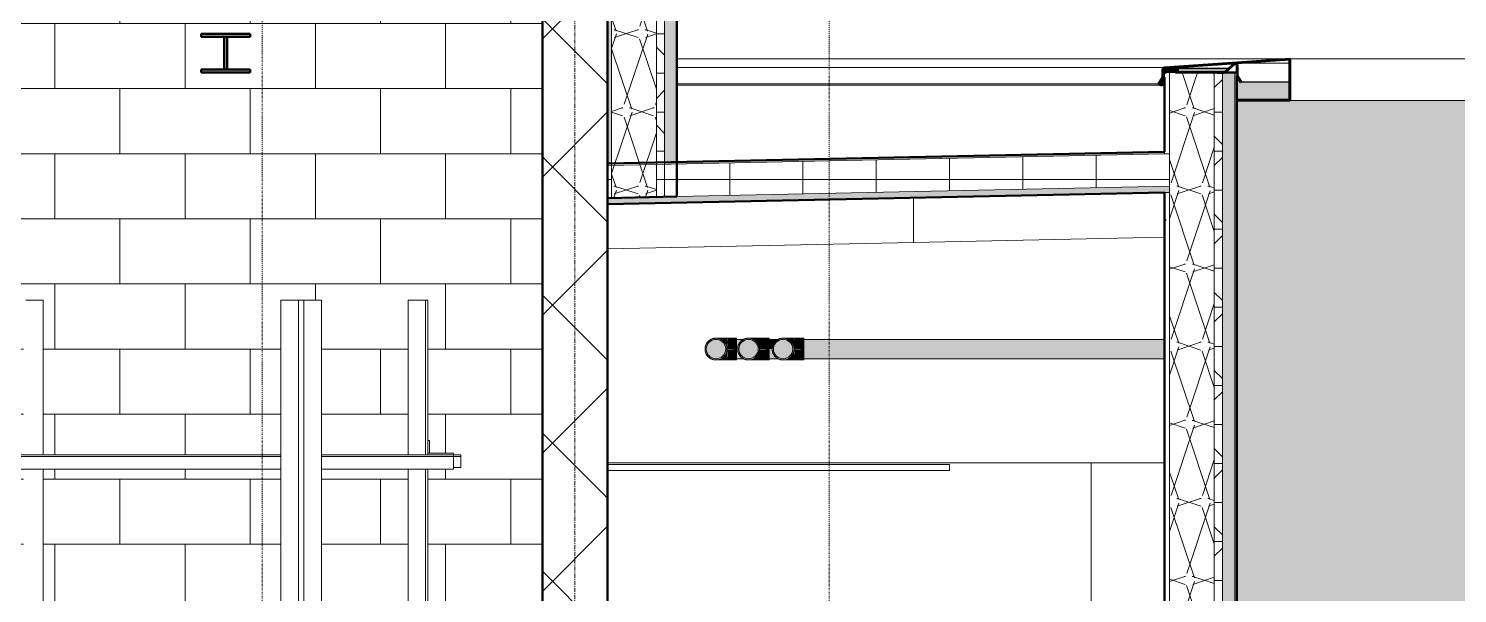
# Model space of a CAD drawing. Header units: inches. Extents: x 9661 to 15313, y -337 to 660.
# Drawn here: x 13571.5 to 13746.9, y 358 to 427.4 of the extents above; entities that cross this region are included whole.
import ezdxf

# ---------------------------------------------------------------- set-up
doc = ezdxf.new("R2010")
doc.units = ezdxf.units.IN
doc.header["$MEASUREMENT"] = 0
doc.linetypes.add('Dash Dot 3_16_', pattern=[0.3125, 0.1875, -0.0625, 0, -0.0625])
doc.linetypes.add('Grid Line 1_2_', pattern=[0.875, 0.5, -0.125, 0.125, -0.125])
for name, color, linetype, lineweight in [('0-4', 130, 'Continuous', 5), ('0-5', 10, 'Continuous', 13), ('0-6', 250, 'Continuous', 50), ('A-ANNO-SYMB-1', 150, 'Dash Dot 3_16_', 9), ('A-CLNG-1', 135, 'Continuous', 13), ('A-FLOR-2', 8, 'Continuous', 5), ('A-FLOR-5', 192, 'Continuous', 50), ('A-FLOR-6', 31, 'Continuous', 5), ('A-FLOR-MCUT', 51, 'Continuous', 13), ('A-FLOR-PATT-1', 8, 'Continuous', 9), ('A-GENM-1', 55, 'Continuous', 9), ('A-GENM-2', 250, 'Continuous', 50), ('A-ROOF-3', 135, 'Continuous', 13), ('A-WALL', 113, 'Continuous', 13), ('A-WALL-11', 130, 'Continuous', 50), ('A-WALL-2', 135, 'Continuous', 13), ('A-WALL-3', 251, 'Continuous', 5), ('A-WALL-4', 8, 'Continuous', 5), ('A-WALL-8', 113, 'Continuous', 50), ('A-WALL-9', 250, 'Continuous', 50), ('A-WALL-PATT-3', 45, 'Continuous', 9), ('A-WALL-PATT-4', 55, 'Continuous', 9), ('A-WALL-PATT-5', 111, 'Continuous', 9), ('I-WALL-2', 135, 'Continuous', 13), ('P-PIPE-1', 55, 'Continuous', 9), ('P-PIPE-2', 8, 'Continuous', 5), ('P-PIPE-3', 94, 'Continuous', 9), ('S-BEAM-1', 55, 'Continuous', 9), ('S-FNDN-4', 8, 'Continuous', 5), ('S-FNDN-5', 32, 'Continuous', 50), ('S-FNDN-7', 255, 'Continuous', 5), ('S-GRID-1', 1, 'Grid Line 1_2_', 9)]:
    doc.layers.add(name, color=color, linetype=linetype, lineweight=lineweight)
pattern_1 = [(0, (14107.5676, 138.832), (0, 4.798), []), (315, (14107.5676, 138.832), (4.798427, 0), [6.786, -6.786]), (45, (14107.5676, 138.832), (4.798427, 0), [6.786, -6.786])]
pattern_2 = [(161.57, (14108.0476, 139.312), (-3.8399538, -1.54e-05), [0, -27.322, 3.034, 0]), (18.43, (14107.0876, 139.312), (-3.8399538, 1.54e-05), [0, -27.322, 3.034, 0]), (108.43, (14108.0476, 139.312), (1.919622, -9.6005246), [9.106, -21.25]), (71.57, (14107.0876, 139.312), (1.919622, 9.6005246), [9.106, -21.25])]
pattern_3 = [(0, (14107.568, 138.832), (0, 9), []), (90, (14107.568, 138.832), (-9, 6e-16), [])]

# ---------------------------------------------------------------- blocks, each defined once
blk = doc.blocks.new('Elbow - PVC - Sch 40 - Standard-2079255-BUILDING SECTION - NORTH_SOUTH AT ELEVATOR AND COURTYARD - LOOKING EAST')
at = {"layer": 'P-PIPE-1'}
h = blk.add_hatch(color=256, dxfattribs=at)
h.paths.add_polyline_path([(-3464, 118.66), (-3463.65, 118.7), (-3463.31, 118.85), (-3462.96, 119.16), (-3462.83, 119.35), (-3462.7, 119.65), (-3462.67, 120.11), (-3462.7, 120.35), (-3462.85, 120.69), (-3463.16, 121.04), (-3463.41, 121.2), (-3463.69, 121.3), (-3464.11, 121.33), (-3464.35, 121.3), (-3464.69, 121.15), (-3465.03, 120.85), (-3465.19, 120.62), (-3465.3, 120.35), (-3465.34, 120), (-3465.3, 119.65), (-3465.15, 119.31), (-3464.84, 118.96), (-3464.52, 118.77), (-3464.31, 118.7)], flags=0)
h.paths.add_polyline_path([(-3464, 118.81), (-3464.31, 118.85), (-3464.64, 119.01), (-3464.84, 119.16), (-3465.03, 119.41), (-3465.16, 119.82), (-3465.17, 120.11), (-3465.15, 120.31), (-3464.95, 120.7), (-3464.78, 120.88), (-3464.52, 121.06), (-3464.31, 121.15), (-3464, 121.19), (-3463.69, 121.15), (-3463.3, 120.95), (-3463.08, 120.74), (-3462.97, 120.59), (-3462.84, 120.18), (-3462.81, 120), (-3462.85, 119.69), (-3462.97, 119.41), (-3463.16, 119.16), (-3463.5, 118.93), (-3463.82, 118.84)], flags=0)
h = blk.add_hatch(color=256, dxfattribs=at)
h.paths.add_polyline_path([(-3462.65, 120), (-3462.62, 120.95), (-3462.66, 121.34), (-3463.37, 121.3), (-3463.43, 121.29), (-3463.57, 121.27), (-3463.24, 121.1), (-3462.95, 120.82), (-3462.82, 120.63), (-3462.7, 120.35), (-3462.65, 120.03)], flags=0)
h.paths.add_polyline_path([(-3462.97, 120.89), (-3463.21, 121.11), (-3463.03, 120.95)], flags=0)
h.paths.add_polyline_path([(-3463.43, 121.29), (-3463.51, 121.34), (-3463.48, 121.3)], flags=0)
h = blk.add_hatch(color=256, dxfattribs=at)
h.paths.add_polyline_path([(-3461.47, 120), (-3461.47, 121.3), (-3462.62, 121.3), (-3462.62, 120)], flags=0)
h.paths.add_polyline_path([(-3462.62, 121.3), (-3461.47, 121.3), (-3461.47, 121.34), (-3462.62, 121.3), (-3462.62, 121.3)], flags=0)
for points in [[(-3462.62, 118.66), (-3462.66, 119.94), (-3462.76, 119.51), (-3462.85, 119.31), (-3463.16, 118.96), (-3463.33, 118.84), (-3463.57, 118.7), (-3463.57, 118.66), (-3462.66, 118.66)], [(-3462.62, 118.66), (-3461.47, 118.66), (-3461.47, 120), (-3462.62, 119.96), (-3462.62, 118.66)]]:
    blk.add_hatch(color=256, dxfattribs=at).paths.add_polyline_path(points, flags=0)
for p, q in [((-3461.47, 121.34), (-3462.62, 121.34)), ((-3461.47, 121.34), (-3461.47, 120)), ((-3461.47, 120), (-3461.47, 118.66)), ((-3462.62, 118.66), (-3461.47, 118.66))]:
    blk.add_line(p, q, dxfattribs=at)
at = {"layer": 'P-PIPE-1', "flags": 128}
for points in [[(-3465.34, 120), (-3465.34, 120.05), (-3465.34, 120.11), (-3465.33, 120.16), (-3465.33, 120.21), (-3465.32, 120.27), (-3465.31, 120.32), (-3465.29, 120.37), (-3465.28, 120.42), (-3465.26, 120.47), (-3465.24, 120.52), (-3465.22, 120.57), (-3465.19, 120.62), (-3465.17, 120.67), (-3465.14, 120.71), (-3465.11, 120.76), (-3465.08, 120.8), (-3465.05, 120.85), (-3465.01, 120.89), (-3464.97, 120.93), (-3464.94, 120.96), (-3464.9, 121), (-3464.86, 121.04), (-3464.81, 121.07), (-3464.77, 121.1), (-3464.73, 121.13), (-3464.68, 121.16), (-3464.63, 121.19), (-3464.59, 121.21), (-3464.54, 121.23), (-3464.49, 121.25), (-3464.44, 121.27), (-3464.39, 121.29), (-3464.33, 121.3), (-3464.28, 121.31), (-3464.23, 121.32), (-3464.18, 121.33), (-3464.12, 121.34), (-3464.07, 121.34), (-3464.01, 121.34), (-3464, 121.34)], [(-3464, 121.34), (-3464, 121.34), (-3464, 121.34), (-3463.99, 121.34), (-3463.98, 121.34), (-3463.97, 121.34), (-3463.96, 121.34), (-3463.95, 121.34), (-3463.93, 121.34), (-3463.91, 121.34), (-3463.89, 121.34), (-3463.87, 121.34), (-3463.84, 121.34), (-3463.82, 121.34), (-3463.79, 121.34), (-3463.76, 121.34), (-3463.73, 121.34), (-3463.69, 121.34), (-3463.66, 121.34), (-3463.62, 121.34), (-3463.58, 121.34), (-3463.54, 121.34), (-3463.5, 121.34), (-3463.46, 121.34), (-3463.41, 121.34), (-3463.37, 121.34), (-3463.32, 121.34), (-3463.27, 121.34), (-3463.22, 121.34), (-3463.17, 121.34), (-3463.12, 121.34), (-3463.07, 121.34), (-3463.02, 121.34), (-3462.97, 121.34), (-3462.91, 121.34), (-3462.86, 121.34), (-3462.8, 121.34), (-3462.75, 121.34), (-3462.69, 121.34), (-3462.64, 121.34), (-3462.62, 121.34)], [(-3464, 118.66), (-3464.05, 118.66), (-3464.11, 118.66), (-3464.16, 118.67), (-3464.21, 118.67), (-3464.27, 118.68), (-3464.32, 118.69), (-3464.37, 118.71), (-3464.42, 118.72), (-3464.47, 118.74), (-3464.52, 118.76), (-3464.57, 118.78), (-3464.62, 118.81), (-3464.67, 118.83), (-3464.71, 118.86), (-3464.76, 118.89), (-3464.8, 118.92), (-3464.85, 118.95), (-3464.89, 118.99), (-3464.93, 119.03), (-3464.96, 119.06), (-3465, 119.1), (-3465.04, 119.14), (-3465.07, 119.19), (-3465.1, 119.23), (-3465.13, 119.27), (-3465.16, 119.32), (-3465.19, 119.37), (-3465.21, 119.41), (-3465.23, 119.46), (-3465.25, 119.51), (-3465.27, 119.56), (-3465.29, 119.61), (-3465.3, 119.67), (-3465.31, 119.72), (-3465.32, 119.77), (-3465.33, 119.82), (-3465.34, 119.88), (-3465.34, 119.93), (-3465.34, 119.99), (-3465.34, 120)], [(-3462.62, 118.66), (-3462.68, 118.66), (-3462.73, 118.66), (-3462.79, 118.66), (-3462.84, 118.66), (-3462.9, 118.66), (-3462.95, 118.66), (-3463, 118.66), (-3463.06, 118.66), (-3463.11, 118.66), (-3463.16, 118.66), (-3463.21, 118.66), (-3463.26, 118.66), (-3463.31, 118.66), (-3463.36, 118.66), (-3463.4, 118.66), (-3463.45, 118.66), (-3463.49, 118.66), (-3463.53, 118.66), (-3463.57, 118.66), (-3463.61, 118.66), (-3463.65, 118.66), (-3463.68, 118.66), (-3463.72, 118.66), (-3463.75, 118.66), (-3463.78, 118.66), (-3463.81, 118.66), (-3463.84, 118.66), (-3463.86, 118.66), (-3463.89, 118.66), (-3463.91, 118.66), (-3463.93, 118.66), (-3463.94, 118.66), (-3463.96, 118.66), (-3463.97, 118.66), (-3463.98, 118.66), (-3463.99, 118.66), (-3463.99, 118.66), (-3464, 118.66), (-3464, 118.66)]]:
    blk.add_lwpolyline(points, dxfattribs=at)
at = {"layer": 'P-PIPE-1'}
for start, end in [(0, 180), (180, 360)]:
    blk.add_arc((-3464, 120), 1.34, start, end, dxfattribs=at)
blk = doc.blocks.new('Dimension Lumber - LVL - 3_5X5_5-V46-BUILDING SECTION - NORTH_SOUTH AT ELEVATOR AND COURTYARD - LOOKING EAST')
at = {"layer": 'S-BEAM-1'}
blk.add_line((-3439.75, 401.1), (-3477.32, 400.31), dxfattribs=at)
blk = doc.blocks.new('Dimension Lumber - LVL - 3_5X5_5-V47-BUILDING SECTION - NORTH_SOUTH AT ELEVATOR AND COURTYARD - LOOKING EAST')
at = {"layer": 'S-BEAM-1'}
for p in [(-3439.75, 406.6), (-3408.92, 401.74)]:
    blk.add_line(p, (-3439.75, 401.1), dxfattribs=at)
blk = doc.blocks.new('CTR - 1st Phase - Common Walls_rvt-2-BUILDING SECTION - NORTH_SOUTH AT ELEVATOR AND COURTYARD - LOOKING EAST')
at = {"layer": 'P-PIPE-1'}
for points in [[(-3464, 386.81), (-3463.64, 386.88), (-3463.41, 386.97), (-3463.16, 387.16), (-3462.97, 387.41), (-3462.85, 387.71), (-3462.82, 388.07), (-3462.9, 388.43), (-3463.03, 388.67), (-3463.16, 388.84), (-3463.46, 389.05), (-3463.82, 389.16), (-3464, 389.19), (-3464.31, 389.15), (-3464.59, 389.03), (-3464.84, 388.84), (-3465.05, 388.55), (-3465.16, 388.18), (-3465.17, 387.9), (-3465.13, 387.65), (-3465.03, 387.41), (-3464.84, 387.16), (-3464.52, 386.94), (-3464.18, 386.84)], [(-3460, 386.81), (-3459.64, 386.88), (-3459.41, 386.97), (-3459.16, 387.16), (-3458.97, 387.41), (-3458.85, 387.71), (-3458.82, 388.07), (-3458.9, 388.43), (-3459.03, 388.67), (-3459.16, 388.84), (-3459.46, 389.05), (-3459.82, 389.16), (-3460, 389.19), (-3460.33, 389.14), (-3460.59, 389.03), (-3460.84, 388.84), (-3461.05, 388.55), (-3461.16, 388.18), (-3461.17, 387.9), (-3461.13, 387.65), (-3461.03, 387.41), (-3460.84, 387.16), (-3460.59, 386.97), (-3460.18, 386.84)], [(-3455.76, 386.81), (-3455.39, 386.88), (-3455.16, 386.97), (-3454.92, 387.16), (-3454.73, 387.41), (-3454.61, 387.71), (-3454.58, 388.07), (-3454.66, 388.43), (-3454.79, 388.67), (-3454.92, 388.84), (-3455.22, 389.05), (-3455.58, 389.16), (-3455.76, 389.19), (-3456.14, 389.11), (-3456.35, 389.03), (-3456.6, 388.84), (-3456.8, 388.55), (-3456.92, 388.18), (-3456.93, 387.9), (-3456.89, 387.65), (-3456.79, 387.41), (-3456.6, 387.16), (-3456.35, 386.97), (-3455.94, 386.84)]]:
    blk.add_hatch(color=256, dxfattribs=at).paths.add_polyline_path(points, flags=0)
at = {"layer": 'P-PIPE-2'}
h = blk.add_hatch(color=256, dxfattribs=at)
h.paths.add_polyline_path([(-3458.66, 388), (-3458.65, 388.03), (-3458.66, 388)], flags=0)
h.paths.add_polyline_path([(-3461.47, 388), (-3461.34, 388), (-3461.3, 388.35), (-3461.15, 388.69), (-3460.84, 389.04), (-3460.67, 389.19), (-3461.47, 389.15), (-3461.47, 388.07)], flags=0)
h.paths.add_polyline_path([(-3458.65, 388), (-3458.62, 388), (-3458.65, 388)], flags=0)
h = blk.add_hatch(color=256, dxfattribs=at)
h.paths.add_polyline_path([(-3461.47, 386.81), (-3460.69, 386.85), (-3461.04, 387.16), (-3461.2, 387.41), (-3461.3, 387.69), (-3461.34, 388), (-3461.47, 388), (-3461.47, 386.84)], flags=0)
h.paths.add_polyline_path([(-3458.7, 387.65), (-3458.64, 387.87), (-3458.66, 388), (-3458.7, 387.69)], flags=0)
for points in [[(-3457.47, 388), (-3457.1, 388), (-3457.06, 388.35), (-3456.9, 388.69), (-3456.6, 389.04), (-3456.43, 389.19), (-3457.47, 389.15), (-3457.47, 388.21)], [(-3431.01, 388), (-3408.92, 388.01), (-3408.92, 389.19), (-3453.23, 389.15), (-3453.23, 388), (-3435.2, 388)], [(-3453.23, 386.81), (-3408.92, 386.85), (-3408.92, 388), (-3453.23, 388), (-3453.23, 386.84)]]:
    blk.add_hatch(color=256, dxfattribs=at).paths.add_polyline_path(points, flags=0)
h = blk.add_hatch(color=256, dxfattribs=at)
h.paths.add_polyline_path([(-3457.47, 386.81), (-3456.45, 386.85), (-3456.79, 387.16), (-3456.95, 387.41), (-3457.06, 387.69), (-3457.1, 388), (-3457.47, 388), (-3457.47, 386.84)], flags=0)
h.paths.add_polyline_path([(-3454.46, 387.65), (-3454.4, 387.87), (-3454.41, 388), (-3454.45, 387.69)], flags=0)
at = {"layer": 'A-CLNG-1'}
for p, q in [((-3477.32, 373.82), (-3435.32, 373.82)), ((-3435.32, 373.82), (-3435.32, 373.07)), ((-3435.32, 373.07), (-3477.32, 373.07))]:
    blk.add_line(p, q, dxfattribs=at)
at = {"layer": 'I-WALL-2'}
for p, q in [((-3417.92, 374), (-3477.32, 374)), ((-3408.92, 374), (-3417.92, 374)), ((-3417.92, 374), (-3417.92, 268))]:
    blk.add_line(p, q, dxfattribs=at)
at = {"layer": 'P-PIPE-1'}
for p, q in [((-3460.62, 389.19), (-3461.47, 389.19)), ((-3456.37, 389.19), (-3457.47, 389.19)), ((-3408.92, 389.19), (-3453.23, 389.19)), ((-3461.47, 386.81), (-3460.62, 386.81)), ((-3457.47, 386.81), (-3456.37, 386.81)), ((-3453.23, 386.81), (-3408.92, 386.81))]:
    blk.add_line(p, q, dxfattribs=at)
at = {"layer": 'P-PIPE-3'}
for centre, start, end in [((-3464, 388), 0, 180), ((-3464, 388), 180, 0), ((-3460, 388), 0, 180), ((-3460, 388), 180, 0), ((-3455.76, 388), 0, 180), ((-3455.76, 388), 180, 0)]:
    blk.add_arc(centre, 1.19, start, end, dxfattribs=at)
at = {"layer": '0-5'}
for name, p in [('Dimension Lumber - LVL - 3_5X5_5-V47-BUILDING SECTION - NORTH_SOUTH AT ELEVATOR AND COURTYARD - LOOKING EAST', (0, 0)), ('Dimension Lumber - LVL - 3_5X5_5-V46-BUILDING SECTION - NORTH_SOUTH AT ELEVATOR AND COURTYARD - LOOKING EAST', (0, 0)), ('Elbow - PVC - Sch 40 - Standard-2079255-BUILDING SECTION - NORTH_SOUTH AT ELEVATOR AND COURTYARD - LOOKING EAST', (0, 268)), ('Elbow - PVC - Sch 40 - Standard-2079255-BUILDING SECTION - NORTH_SOUTH AT ELEVATOR AND COURTYARD - LOOKING EAST', (4, 268)), ('Elbow - PVC - Sch 40 - Standard-2079255-BUILDING SECTION - NORTH_SOUTH AT ELEVATOR AND COURTYARD - LOOKING EAST', (8.24, 268))]:
    blk.add_blockref(name, p, dxfattribs=at)
blk = doc.blocks.new('Otis_G2S_072320191620 - Otis_G2S_072320191620-2295120-BUILDING SECTION - NORTH_SOUTH AT ELEVATOR AND COURTYARD - LOOKING EAST')
at = {"layer": 'A-GENM-1'}
for points in [[(-3521.22, 426.37), (-3521.22, 426.75), (-3527.22, 426.75), (-3527.22, 426.37)], [(-3524.41, 422.37), (-3524.03, 422.37), (-3524.03, 426.37), (-3524.41, 426.37), (-3524.41, 423.86)], [(-3527.22, 422), (-3521.22, 422), (-3521.22, 422.37), (-3527.22, 422.37)]]:
    blk.add_hatch(color=256, dxfattribs=at).paths.add_polyline_path(points, flags=0)
for p, q in [((-3548.75, 394), (-3546.62, 394)), ((-3546.62, 375), (-3546.62, 394)), ((-3517.45, 394), (-3515.26, 394)), ((-3517.45, -206.55), (-3517.45, 394)), ((-3515.26, 394), (-3514.64, 394)), ((-3515.26, -206.55), (-3515.26, 394)), ((-3514.64, 394), (-3512.45, 394)), ((-3514.64, 394), (-3514.64, -206.55)), ((-3512.45, -206.55), (-3512.45, 394)), ((-3501.82, 394), (-3499.69, 394)), ((-3501.82, 375), (-3501.82, 394)), ((-3499.69, 394), (-3499.38, 394)), ((-3499.69, 375), (-3499.69, 394)), ((-3499.38, 376.77), (-3499.38, 394)), ((-3499.38, 376.77), (-3499.19, 376.77)), ((-3499.38, 376.77), (-3499.38, 375.2)), ((-3499.19, 375.2), (-3499.19, 376.77)), ((-3552.22, 375), (-3517.45, 375)), ((-3552.22, 374.8), (-3517.45, 374.8)), ((-3517.45, 374.8), (-3552.22, 374.8)), ((-3512.45, 375), (-3496.23, 375)), ((-3512.45, 374.8), (-3496.23, 374.8)), ((-3496.23, 374.8), (-3512.45, 374.8)), ((-3499.19, 375.2), (-3499.38, 375.2)), ((-3499.38, 375.2), (-3496.23, 375.2)), ((-3499.38, 375.2), (-3499.38, 375)), ((-3496.23, 375), (-3499.38, 375)), ((-3496.23, 375), (-3496.23, 375.2)), ((-3496.23, 374.8), (-3496.23, 375)), ((-3496.23, 375), (-3495.35, 375)), ((-3496.23, 373.23), (-3496.23, 374.8)), ((-3495.35, 374.8), (-3496.23, 374.8)), ((-3495.35, 374.8), (-3495.35, 375)), ((-3495.35, 373.43), (-3495.35, 374.8)), ((-3517.45, 373.23), (-3552.22, 373.23)), ((-3546.62, 268), (-3546.62, 373.23)), ((-3496.23, 373.23), (-3512.45, 373.23)), ((-3501.82, 268), (-3501.82, 373.23)), ((-3499.69, 268), (-3499.69, 373.23)), ((-3499.38, 269.77), (-3499.38, 373.23)), ((-3495.35, 373.43), (-3496.23, 373.43))]:
    blk.add_line(p, q, dxfattribs=at)
at = {"layer": 'A-GENM-2'}
for p, q in [((-3527.22, 426.75), (-3521.22, 426.75)), ((-3527.22, 426.75), (-3527.22, 426.37)), ((-3521.22, 426.75), (-3521.22, 426.37)), ((-3521.22, 426.37), (-3527.22, 426.37)), ((-3524.41, 426.37), (-3524.03, 426.37)), ((-3524.41, 426.37), (-3524.41, 422.37)), ((-3524.03, 426.37), (-3524.03, 422.37)), ((-3527.22, 422.37), (-3521.22, 422.37)), ((-3527.22, 422.37), (-3527.22, 422)), ((-3521.22, 422), (-3527.22, 422)), ((-3524.03, 422.37), (-3524.41, 422.37)), ((-3521.22, 422.37), (-3521.22, 422))]:
    blk.add_line(p, q, dxfattribs=at)
blk = doc.blocks.new('CTR - 1st Phase -Stairs _ Elevators_rvt-2-BUILDING SECTION - NORTH_SOUTH AT ELEVATOR AND COURTYARD - LOOKING EAST')
at = {"layer": 'A-WALL-PATT-3'}
h = blk.add_hatch(dxfattribs=at)
h.set_pattern_fill('FP_70', color=256, style=0, pattern_type=2)
h.set_pattern_definition([(45, (-3012.324, 138.832), (-8.48528, 8.48528), []), (135, (-3012.324, 138.832), (-8.48528, -8.48528), [])])
h.paths.add_polyline_path([(-3477.32, -66.87), (-3477.32, 0), (-3485.32, 0), (-3485.32, -66.87), (-3480.07, -66.87)], flags=0)
h.paths.add_polyline_path([(-3485.32, 85.13), (-3477.32, 85.13), (-3477.32, 136), (-3485.32, 136), (-3485.32, 86)], flags=0)
h.paths.add_polyline_path([(-3481.32, 221.13), (-3477.32, 221.13), (-3477.32, 268), (-3485.32, 268), (-3485.32, 221.13)], flags=0)
h.paths.add_polyline_path([(-3477.32, 353.13), (-3477.32, 452), (-3485.32, 452), (-3485.32, 353.13)], flags=0)
at = {"layer": 'A-WALL-PATT-4'}
h = blk.add_hatch(dxfattribs=at)
h.set_pattern_fill('FP_71', color=256, style=0, pattern_type=2)
h.set_pattern_definition([(0, (-3481.324, -188), (0, 8), []), (90, (-3481.324, -188), (-8, 8), [8, -8])])
h.paths.add_polyline_path([(-3579.32, -152), (-3579.32, -12.63), (-3583.32, -12.63), (-3583.32, -152)], flags=0)
h.paths.add_polyline_path([(-3571.32, -152), (-3549.06, -152), (-3549.06, -45.77), (-3552.22, -45.77), (-3552.22, -45.57), (-3553.1, -45.57), (-3553.1, -44), (-3552.22, -44), (-3552.22, -43.8), (-3549.26, -43.8), (-3549.26, -42.23), (-3549.07, -42.23), (-3549.06, -1.77), (-3552.22, -1.77), (-3552.22, -1.57), (-3553.1, -1.57), (-3553.1, 0), (-3552.22, 0), (-3552.22, 0.2), (-3549.26, 0.2), (-3549.26, 1.77), (-3549.07, 1.77), (-3549.06, 134.23), (-3552.22, 134.23), (-3552.22, 134.43), (-3553.1, 134.43), (-3553.1, 136), (-3552.22, 136), (-3552.22, 136.2), (-3549.26, 136.2), (-3549.26, 137.77), (-3549.07, 137.77), (-3549.06, 266.23), (-3552.22, 266.23), (-3552.22, 266.43), (-3553.1, 266.43), (-3553.1, 268), (-3552.22, 268), (-3552.22, 268.2), (-3549.26, 268.2), (-3549.26, 269.77), (-3549.07, 269.77), (-3549.06, 373.23), (-3552.22, 373.23), (-3552.22, 373.43), (-3553.1, 373.43), (-3553.1, 375), (-3552.22, 375), (-3552.22, 375.2), (-3549.26, 375.2), (-3549.26, 376.77), (-3549.07, 376.77), (-3549.06, 394), (-3546.62, 394), (-3546.62, 375), (-3517.45, 375), (-3517.45, 394), (-3512.45, 394), (-3512.45, 375), (-3501.82, 375), (-3501.82, 394), (-3499.38, 394), (-3499.38, 376.77), (-3499.19, 376.77), (-3499.19, 375.2), (-3496.23, 375.2), (-3496.23, 375), (-3495.35, 375), (-3495.35, 373.43), (-3496.23, 373.43), (-3496.23, 373.23), (-3499.38, 373.23), (-3499.38, 269.77), (-3499.19, 269.77), (-3499.19, 268.2), (-3496.23, 268.2), (-3496.23, 268), (-3495.35, 268), (-3495.35, 266.43), (-3496.23, 266.43), (-3496.23, 266.23), (-3499.38, 266.23), (-3499.38, 137.77), (-3499.19, 137.77), (-3499.19, 136.2), (-3496.23, 136.2), (-3496.23, 136), (-3495.35, 136), (-3495.35, 134.43), (-3496.23, 134.43), (-3496.23, 134.23), (-3499.38, 134.23), (-3499.38, 1.77), (-3499.19, 1.77), (-3499.19, 0.2), (-3496.23, 0.2), (-3496.23, 0), (-3495.35, 0), (-3495.35, -1.57), (-3496.23, -1.57), (-3496.23, -1.77), (-3499.38, -1.77), (-3499.38, -42.23), (-3499.19, -42.23), (-3499.19, -43.8), (-3496.23, -43.8), (-3496.23, -44), (-3495.35, -44), (-3495.35, -45.57), (-3496.23, -45.57), (-3496.23, -45.77), (-3499.38, -45.77), (-3499.38, -152), (-3487.73, -152), (-3487.73, -68), (-3487.32, -68), (-3487.32, -66.87), (-3486.28, -66.87), (-3486.28, -66), (-3485.32, -66), (-3485.32, -35.02), (-3486.97, -35.02), (-3486.97, -33.96), (-3485.32, -33.96), (-3485.32, -17.06), (-3486.97, -17.06), (-3486.97, -16), (-3485.32, -16), (-3485.32, 0), (-3487.73, 0), (-3487.73, 84), (-3487.32, 84), (-3487.32, 85.13), (-3486.28, 85.13), (-3486.28, 86), (-3485.32, 86), (-3485.32, 136), (-3487.73, 136), (-3487.73, 220), (-3487.32, 220), (-3487.32, 221.13), (-3486.28, 221.13), (-3486.28, 222), (-3485.32, 222), (-3485.32, 268), (-3487.73, 268), (-3487.73, 352), (-3487.32, 352), (-3487.32, 353.13), (-3486.28, 353.13), (-3486.28, 354), (-3485.32, 354), (-3485.32, 452), (-3564.82, 452), (-3579.32, 451.7), (-3579.32, 0), (-3571.32, 0), (-3571.32, -149.82)], flags=0)
h.paths.add_polyline_path([(-3546.62, -152), (-3546, -152), (-3546, -84.62), (-3546.31, -84.62), (-3546.31, -76.98), (-3533.72, -76.98), (-3533.72, -76.44), (-3517.45, -76.44), (-3517.45, -45.77), (-3546.62, -45.77), (-3546.62, -149)], flags=0)
h.paths.add_polyline_path([(-3544.5, -152), (-3543.13, -152), (-3543.13, -108.98), (-3525.65, -108.98), (-3525.65, -84.62), (-3544.5, -84.62), (-3544.5, -148.93)], flags=0)
h.paths.add_polyline_path([(-3503.94, -152), (-3503.94, -84.62), (-3512.45, -84.62), (-3512.45, -108.98), (-3505.3, -108.98), (-3505.3, -152)], flags=0)
h.paths.add_polyline_path([(-3502.44, -152), (-3501.82, -152), (-3501.82, -45.77), (-3512.45, -45.77), (-3512.45, -76.98), (-3502.13, -76.98), (-3502.13, -84.62), (-3502.44, -84.62), (-3502.44, -147.54)], flags=0)
h.paths.add_polyline_path([(-3517.45, -108.98), (-3517.45, -84.62), (-3522.78, -84.62), (-3522.78, -108.98)], flags=0)
h.paths.add_polyline_path([(-3501.82, -44), (-3501.82, -1.77), (-3512.45, -1.77), (-3512.45, -44), (-3502.23, -44)], flags=0)
h.paths.add_polyline_path([(-3546.62, -44), (-3517.45, -44), (-3517.45, -1.77), (-3546.62, -1.77), (-3546.62, -27.04)], flags=0)
h.paths.add_polyline_path([(-3502.23, 0), (-3501.82, 0), (-3501.82, 134.23), (-3512.45, 134.23), (-3512.45, 0)], flags=0)
h.paths.add_polyline_path([(-3517.45, 0), (-3517.45, 134.23), (-3546.62, 134.23), (-3546.62, 0), (-3535.75, 0)], flags=0)
h.paths.add_polyline_path([(-3517.45, 136), (-3517.45, 266.23), (-3546.62, 266.23), (-3546.62, 136), (-3535.75, 136)], flags=0)
h.paths.add_polyline_path([(-3501.82, 136), (-3501.82, 266.23), (-3512.45, 266.23), (-3512.45, 136)], flags=0)
h.paths.add_polyline_path([(-3512.45, 268), (-3501.82, 268), (-3501.82, 373.23), (-3512.45, 373.23), (-3512.45, 343.62)], flags=0)
h.paths.add_polyline_path([(-3536.29, 268), (-3517.45, 268), (-3517.45, 373.23), (-3546.62, 373.23), (-3546.62, 268), (-3537.98, 268)], flags=0)
h.paths.add_polyline_path([(-3527.22, 422), (-3527.22, 422.37), (-3524.41, 422.37), (-3524.41, 426.37), (-3527.22, 426.37), (-3527.22, 426.75), (-3521.22, 426.75), (-3521.22, 426.37), (-3524.03, 426.37), (-3524.03, 422.37), (-3521.22, 422.37), (-3521.22, 422), (-3523.18, 422)], flags=0)
at = {"layer": 'A-WALL-9'}
for p, q in [((-3485.32, 452), (-3485.32, 353.13)), ((-3477.32, 452), (-3477.32, 355.13))]:
    blk.add_line(p, q, dxfattribs=at)
at = {"layer": '0-6'}
blk.add_blockref('Otis_G2S_072320191620 - Otis_G2S_072320191620-2295120-BUILDING SECTION - NORTH_SOUTH AT ELEVATOR AND COURTYARD - LOOKING EAST', (0, 0), dxfattribs=at)
blk = doc.blocks.new('Basic Wall _ EXT - FIBER CEMENT - SMALL - ___-2145929-BUILDING SECTION - NORTH_SOUTH AT ELEVATOR AND COURTYARD - LOOKING EAST')
at = {"layer": 'A-WALL-2'}
for p, q in [((-3393.48, 423.66), (-3468.82, 423.66)), ((-3408.93, 422.6), (-3468.82, 422.6)), ((-3409.66, 420.57), (-3468.82, 420.57)), ((-3468.82, 420.42), (-3408.92, 420.42))]:
    blk.add_line(p, q, dxfattribs=at)
blk = doc.blocks.new('Basic Wall _ EXT - FIBER CEMENT - SMALL - ___-2145931-BUILDING SECTION - NORTH_SOUTH AT ELEVATOR AND COURTYARD - LOOKING EAST')
at = {"layer": 'A-WALL-2'}
for p, q in [((-3393.56, 423.11), (-3400.22, 423.11)), ((-3393.48, 423.66), (-2061.36, 423.66)), ((-3408.92, 422.52), (-3400.99, 422.52)), ((-3408.86, 422.47), (-3401.06, 422.47)), ((-3408.85, 422.24), (-3407.37, 422.24)), ((-3407.58, 422.08), (-3401.46, 422.08)), ((-3407.29, 422.44), (-3401.09, 422.44)), ((-3407.29, 422.16), (-3401.42, 422.16)), ((-3401.49, 422), (-3401.43, 422.04)), ((-3409.55, 420.6), (-3409.36, 420.6)), ((-3409.35, 420.59), (-3409.1, 420.59)), ((-3409.34, 420.42), (-3408.92, 420.42)), ((-3408.99, 420.64), (-3408.92, 420.64)), ((-3399.59, 420.79), (-3393.56, 420.79)), ((-3399.52, 420.84), (-3393.56, 420.84)), ((-3393.48, 418.54), (-2061.36, 418.54))]:
    blk.add_line(p, q, dxfattribs=at)
at = {"layer": 'A-WALL-2', "flags": 128}
for points in [[(-3399.97, 422.86), (-3399.97, 422.92), (-3400, 422.98), (-3400.03, 423.03), (-3400.08, 423.07), (-3400.14, 423.1), (-3400.2, 423.11), (-3400.27, 423.11), (-3400.33, 423.09), (-3400.38, 423.05)], [(-3400.33, 422.99), (-3400.29, 423.02), (-3400.25, 423.03)], [(-3400.22, 423.03), (-3400.21, 423.03), (-3400.16, 423.03), (-3400.13, 423.01), (-3400.09, 422.98), (-3400.07, 422.95), (-3400.05, 422.9), (-3400.04, 422.86)], [(-3409.15, 421.44), (-3409.15, 421.39), (-3409.16, 421.35), (-3409.19, 421.3)], [(-3408.93, 422.6), (-3408.98, 422.59), (-3409.04, 422.56), (-3409.08, 422.52), (-3409.12, 422.47), (-3409.14, 422.41), (-3409.15, 422.35)], [(-3409.12, 421.26), (-3409.09, 421.32), (-3409.07, 421.38), (-3409.07, 421.44)], [(-3409.07, 422.35), (-3409.06, 422.4), (-3409.05, 422.43), (-3409.02, 422.47), (-3408.99, 422.49), (-3408.96, 422.51), (-3408.92, 422.52)], [(-3409, 421.39), (-3409, 421.35), (-3409.02, 421.3), (-3409.04, 421.26)], [(-3408.75, 422.08), (-3408.81, 422.07), (-3408.87, 422.05), (-3408.93, 422.01), (-3408.97, 421.95), (-3408.99, 421.89), (-3409, 421.83)], [(-3408.97, 421.22), (-3408.94, 421.28), (-3408.93, 421.33)], [(-3401.48, 422.1), (-3401.53, 422.07), (-3401.59, 422.05), (-3401.65, 422.04)], [(-3400.04, 421.63), (-3400.04, 421.57), (-3400.02, 421.51), (-3400, 421.45)], [(-3399.93, 421.5), (-3399.95, 421.54), (-3399.96, 421.58), (-3399.97, 421.63)], [(-3409.47, 420.45), (-3409.41, 420.43), (-3409.35, 420.42), (-3409.29, 420.42), (-3409.23, 420.44)], [(-3409.26, 420.51), (-3409.3, 420.5), (-3409.34, 420.49), (-3409.39, 420.5), (-3409.43, 420.52)]]:
    blk.add_lwpolyline(points, dxfattribs=at)
blk = doc.blocks.new('Basic Wall _ EXT - FIBER CEMENT - SMALL - ___-2145932-BUILDING SECTION - NORTH_SOUTH AT ELEVATOR AND COURTYARD - LOOKING EAST')
at = {"layer": 'A-WALL-11'}
h = blk.add_hatch(color=256, dxfattribs=at)
h.paths.add_polyline_path([(-3397.49, 418.54), (-3393.48, 418.54), (-3393.48, 423.66), (-3408.93, 422.6), (-3408.92, 422.52), (-3393.56, 423.58), (-3393.56, 418.62), (-3400.04, 418.62), (-3400.04, 418.54), (-3399.59, 418.54)], flags=0)
h.paths.add_polyline_path([(-3409.23, 420.44), (-3408.97, 420.6), (-3408.99, 420.64), (-3409.26, 420.51), (-3409.23, 420.45)], flags=0)
h.paths.add_polyline_path([(-3409.47, 420.45), (-3409.43, 420.52), (-3409.55, 420.6), (-3409.12, 421.26), (-3409.19, 421.29), (-3409.66, 420.57), (-3409.56, 420.51)], flags=0)
h.paths.add_polyline_path([(-3409.35, 420.59), (-3408.97, 421.22), (-3409.05, 421.23), (-3409.41, 420.63), (-3409.36, 420.6)], flags=0)
h.paths.add_polyline_path([(-3399.59, 420.79), (-3399.52, 420.84), (-3399.96, 421.48), (-3400, 421.45), (-3399.61, 420.84)], flags=0)
h.paths.add_polyline_path([(-3408.92, 421.39), (-3408.95, 421.83), (-3409, 421.83), (-3409, 421.39), (-3408.93, 421.39)], flags=0)
h.paths.add_polyline_path([(-3409.15, 421.44), (-3409.07, 421.44), (-3409.07, 422.35), (-3409.15, 422.35), (-3409.15, 422)], flags=0)
h.paths.add_polyline_path([(-3400.04, 421.63), (-3399.97, 421.63), (-3399.97, 422.86), (-3400.04, 422.86), (-3400.04, 422)], flags=0)
h.paths.add_polyline_path([(-3408.3, 422), (-3407.58, 422), (-3407.62, 422.08), (-3408.75, 422.08), (-3408.75, 422)], flags=0)
h.paths.add_polyline_path([(-3401.43, 422.04), (-3400.33, 422.99), (-3400.38, 423.05), (-3401.46, 422.08)], flags=0)
h.paths.add_polyline_path([(-3408.3, 422.16), (-3407.29, 422.16), (-3407.29, 422.44), (-3408.87, 422.43), (-3408.92, 422.27), (-3408.84, 422.27), (-3408.8, 422.39), (-3407.37, 422.35), (-3407.37, 422.23), (-3408.45, 422.23), (-3408.45, 422.16)], flags=0)
at = {"layer": 'A-WALL-2'}
for p, q in [((-3408.92, 421.83), (-3408.92, 421.39)), ((-3408.3, 422), (-3408.75, 422)), ((-3407.58, 422), (-3408.3, 422)), ((-3400.04, 421.63), (-3400.04, 422)), ((-3400.04, 418.54), (-3400.04, 418.62))]:
    blk.add_line(p, q, dxfattribs=at)
at = {"layer": 'A-WALL-8'}
for p, q in [((-3408.93, 422.6), (-3393.48, 423.66)), ((-3393.56, 423.58), (-3408.92, 422.52)), ((-3401.48, 422.1), (-3400.38, 423.05)), ((-3400.33, 422.99), (-3401.43, 422.04)), ((-3393.56, 423.58), (-3393.56, 418.62)), ((-3393.48, 423.66), (-3393.48, 418.54)), ((-3409.66, 420.57), (-3409.19, 421.3)), ((-3409.12, 421.26), (-3409.55, 420.6)), ((-3409.42, 420.63), (-3409.04, 421.26)), ((-3408.97, 421.22), (-3409.35, 420.59)), ((-3409.15, 421.44), (-3409.15, 422.35)), ((-3409.07, 422.35), (-3409.07, 421.44)), ((-3409, 421.39), (-3409, 421.83)), ((-3408.92, 422.27), (-3408.86, 422.47)), ((-3408.85, 422.24), (-3408.92, 422.27)), ((-3408.86, 422.47), (-3407.29, 422.44)), ((-3408.8, 422.39), (-3408.85, 422.24)), ((-3407.37, 422.37), (-3408.8, 422.39)), ((-3408.75, 422.08), (-3407.58, 422.08)), ((-3408.45, 422.23), (-3407.37, 422.23)), ((-3408.45, 422.23), (-3408.45, 422.16)), ((-3407.29, 422.16), (-3408.45, 422.16)), ((-3407.58, 422), (-3407.58, 422.08)), ((-3407.37, 422.23), (-3407.37, 422.37)), ((-3407.29, 422.44), (-3407.29, 422.16)), ((-3402.47, 421.96), (-3402.47, 422.04)), ((-3401.65, 422.04), (-3402.47, 422.04)), ((-3401.65, 421.96), (-3402.47, 421.96)), ((-3400.04, 422), (-3400.04, 422.86)), ((-3399.59, 420.79), (-3400, 421.45)), ((-3399.97, 422.86), (-3399.97, 421.63)), ((-3399.93, 421.5), (-3399.52, 420.84)), ((-3409.47, 420.45), (-3409.66, 420.57)), ((-3409.55, 420.6), (-3409.43, 420.52)), ((-3409.35, 420.59), (-3409.42, 420.63)), ((-3409.26, 420.51), (-3408.99, 420.64)), ((-3409.23, 420.44), (-3408.95, 420.57)), ((-3408.99, 420.64), (-3408.95, 420.57)), ((-3399.52, 420.84), (-3399.59, 420.79)), ((-3400.04, 418.62), (-3393.56, 418.62)), ((-3393.48, 418.54), (-3400.04, 418.54))]:
    blk.add_line(p, q, dxfattribs=at)
for centre, radius, start, end in [((-3400.22, 422.86), 0.25, 0, 130.7229), ((-3400.22, 422.86), 0.171, 0, 130.7229), ((-3409.4, 421.44), 0.25, 327.174, 0), ((-3408.9, 422.35), 0.25, 96.9295, 180), ((-3409.4, 421.44), 0.329, 327.174, 0), ((-3408.9, 422.35), 0.171, 97.5543, 180), ((-3409.25, 421.39), 0.25, 328.5676, 0), ((-3408.75, 421.83), 0.25, 90, 180), ((-3409.25, 421.39), 0.329, 328.5676, 0), ((-3408.75, 421.83), 0.171, 90, 180), ((-3401.65, 422.29), 0.25, 270, 310.7229), ((-3401.65, 422.29), 0.329, 270, 310.7229), ((-3399.72, 421.63), 0.329, 180, 211.7619), ((-3399.72, 421.63), 0.25, 180, 211.7619), ((-3409.34, 420.67), 0.25, 237.9895, 295.8255), ((-3409.34, 420.67), 0.171, 237.9895, 295.8255)]:
    blk.add_arc(centre, radius, start, end, dxfattribs=at)

msp = doc.modelspace()

# ---------------------------------------------------------------- hatches: boundary and pattern name
at = {"layer": 'A-FLOR-2'}
h = msp.add_hatch(color=256, dxfattribs=at)
h.paths.add_polyline_path([(13642.57, 410.57), (13643.07, 410.58), (13643.07, 410.83), (13642.57, 410.82), (13642.57, 410.58)], flags=0)
h.paths.add_polyline_path([(13651.07, 410.74), (13680.14, 411.35), (13680.14, 411.6), (13651.07, 410.99)], flags=0)
msp.add_hatch(color=256, dxfattribs=at).paths.add_polyline_path([(13680.14, 411.35), (13710.97, 411.99), (13710.97, 412.24), (13680.14, 411.6)], flags=0)
at = {"layer": 'A-FLOR-6'}
for points in [[(13642.57, 405.81), (13680.14, 406.6), (13680.14, 407.35), (13642.57, 406.56)], [(13680.14, 406.6), (13711.59, 407.25), (13711.57, 408), (13680.14, 407.35), (13680.14, 407.24)]]:
    msp.add_hatch(color=256, dxfattribs=at).paths.add_polyline_path(points, flags=0)
at = {"layer": 'A-FLOR-PATT-1'}
h = msp.add_hatch(dxfattribs=at)
h.set_pattern_fill('FP_55', color=256, style=0, pattern_type=2)
h.set_pattern_definition(pattern_3)
h.paths.add_polyline_path([(13642.57, 406.56), (13643.07, 406.58), (13643.07, 410.58), (13642.57, 410.57), (13642.57, 406.58)], flags=0)
h.paths.add_polyline_path([(13648.57, 406.69), (13680.14, 407.35), (13680.14, 411.35), (13648.57, 410.69), (13648.57, 407.27)], flags=0)
h = msp.add_hatch(dxfattribs=at)
h.set_pattern_fill('FP_55', color=256, style=0, pattern_type=2)
h.set_pattern_definition(pattern_3)
h.paths.add_polyline_path([(13680.14, 407.35), (13711.59, 408), (13711.59, 412), (13680.14, 411.35), (13680.14, 410.58)], flags=0)
at = {"layer": 'A-WALL-3'}
msp.add_hatch(color=256, dxfattribs=at).paths.add_polyline_path([(13719.84, 350.5), (13719.84, 422), (13719.59, 422), (13719.59, 350.5)], flags=0)
at = {"layer": 'A-WALL-4'}
msp.add_hatch(color=256, dxfattribs=at).paths.add_polyline_path([(13718.09, 350.5), (13719.59, 350.53), (13719.59, 422), (13718.09, 422), (13718.09, 350.58)], flags=0)
at = {"layer": 'A-WALL-PATT-4'}
h = msp.add_hatch(dxfattribs=at)
h.set_pattern_fill('FP_41', color=256, style=0, pattern_type=2)
h.set_pattern_definition([(0, (15059.52, 140.604), (-38.4, 76.8), [0.392, -38.007]), (0, (15059.52, 140.996), (-38.4, 76.8), [0.392, -38.007]), (0, (15059.52, 150.204), (-38.4, 76.8), [0.392, -38.007]), (0, (15059.52, 150.596), (-38.4, 76.8), [0.392, -38.007]), (0, (15059.52, 159.804), (-38.4, 76.8), [0.392, -38.007]), (0, (15059.52, 160.196), (-38.4, 76.8), [0.392, -38.007]), (0, (15059.52, 169.404), (-38.4, 76.8), [0.392, -38.007]), (0, (15059.52, 169.796), (-38.4, 76.8), [0.392, -38.007]), (0, (15059.52, 179.004), (-38.4, 76.8), [0.392, -38.007]), (0, (15059.52, 179.396), (-38.4, 76.8), [0.392, -38.007]), (0, (15059.52, 188.604), (-38.4, 76.8), [0.392, -38.007]), (0, (15059.52, 188.996), (-38.4, 76.8), [0.392, -38.007]), (0, (15059.52, 198.204), (-38.4, 76.8), [0.392, -38.007]), (0, (15059.52, 198.596), (-38.4, 76.8), [0.392, -38.007]), (0, (15059.52, 207.804), (-38.4, 76.8), [0.392, -38.007]), (0, (15059.52, 208.196), (-38.4, 76.8), [0.392, -38.007]), (0, (15094.42, 140.604), (-38.4, 76.8), [0.392, -38.007]), (0, (15094.42, 140.996), (-38.4, 76.8), [0.392, -38.007]), (0, (15094.42, 150.204), (-38.4, 76.8), [0.392, -38.007]), (0, (15094.42, 150.596), (-38.4, 76.8), [0.392, -38.007]), (0, (15094.42, 159.804), (-38.4, 76.8), [0.392, -38.007]), (0, (15094.42, 160.196), (-38.4, 76.8), [0.392, -38.007]), (0, (15094.42, 169.404), (-38.4, 76.8), [0.392, -38.007]), (0, (15094.42, 169.796), (-38.4, 76.8), [0.392, -38.007]), (0, (15094.42, 179.004), (-38.4, 76.8), [0.392, -38.007]), (0, (15094.42, 179.396), (-38.4, 76.8), [0.392, -38.007]), (0, (15094.42, 188.604), (-38.4, 76.8), [0.392, -38.007]), (0, (15094.42, 188.996), (-38.4, 76.8), [0.392, -38.007]), (0, (15094.42, 198.204), (-38.4, 76.8), [0.392, -38.007]), (0, (15094.42, 198.596), (-38.4, 76.8), [0.392, -38.007]), (0, (15094.42, 207.804), (-38.4, 76.8), [0.392, -38.007]), (0, (15094.42, 208.196), (-38.4, 76.8), [0.392, -38.007]), (90, (15057.78, 136), (-38.4, 2e-15), [76.8, 0, 0, 0]), (90, (15058.156, 136), (-38.4, 2e-15), [76.8, 0, 0, 0]), (90, (15059.52, 140.604), (-38.4, 2e-15), [0.392, -76.407]), (90, (15059.52, 150.204), (-38.4, 2e-15), [0.392, -76.407]), (90, (15059.52, 159.804), (-38.4, 2e-15), [0.392, -76.407]), (90, (15059.52, 169.404), (-38.4, 2e-15), [0.392, -76.407]), (90, (15059.52, 179.004), (-38.4, 2e-15), [0.392, -76.407]), (90, (15059.52, 188.604), (-38.4, 2e-15), [0.392, -76.407]), (90, (15059.52, 198.204), (-38.4, 2e-15), [0.392, -76.407]), (90, (15059.52, 207.804), (-38.4, 2e-15), [0.392, -76.407]), (90, (15059.915, 140.604), (-38.4, 2e-15), [0.392, -76.407]), (90, (15059.915, 150.204), (-38.4, 2e-15), [0.392, -76.407]), (90, (15059.915, 159.804), (-38.4, 2e-15), [0.392, -76.407]), (90, (15059.915, 169.404), (-38.4, 2e-15), [0.392, -76.407]), (90, (15059.915, 179.004), (-38.4, 2e-15), [0.392, -76.407]), (90, (15059.915, 188.604), (-38.4, 2e-15), [0.392, -76.407]), (90, (15059.915, 198.204), (-38.4, 2e-15), [0.392, -76.407]), (90, (15059.915, 207.804), (-38.4, 2e-15), [0.392, -76.407]), (90, (15094.42, 140.604), (-38.4, 2e-15), [0.392, -76.407]), (90, (15094.42, 150.204), (-38.4, 2e-15), [0.392, -76.407]), (90, (15094.42, 159.804), (-38.4, 2e-15), [0.392, -76.407]), (90, (15094.42, 169.404), (-38.4, 2e-15), [0.392, -76.407]), (90, (15094.42, 179.004), (-38.4, 2e-15), [0.392, -76.407]), (90, (15094.42, 188.604), (-38.4, 2e-15), [0.392, -76.407]), (90, (15094.42, 198.204), (-38.4, 2e-15), [0.392, -76.407]), (90, (15094.42, 207.804), (-38.4, 2e-15), [0.392, -76.407]), (90, (15094.815, 140.604), (-38.4, 2e-15), [0.392, -76.407]), (90, (15094.815, 150.204), (-38.4, 2e-15), [0.392, -76.407]), (90, (15094.815, 159.804), (-38.4, 2e-15), [0.392, -76.407]), (90, (15094.815, 169.404), (-38.4, 2e-15), [0.392, -76.407]), (90, (15094.815, 179.004), (-38.4, 2e-15), [0.392, -76.407]), (90, (15094.815, 188.604), (-38.4, 2e-15), [0.392, -76.407]), (90, (15094.815, 198.204), (-38.4, 2e-15), [0.392, -76.407]), (90, (15094.815, 207.804), (-38.4, 2e-15), [0.392, -76.407]), (180, (15096.18, 136), (-38.4, 76.8), [38.025, -0.375]), (180, (15096.18, 145.6), (-38.4, 76.8), [38.025, -0.375]), (180, (15096.18, 155.2), (-38.4, 76.8), [38.025, -0.375]), (180, (15096.18, 164.8), (-38.4, 76.8), [38.025, -0.375]), (180, (15096.18, 174.4), (-38.4, 76.8), [38.025, -0.375]), (180, (15096.18, 184), (-38.4, 76.8), [38.025, -0.375]), (180, (15096.18, 193.6), (-38.4, 76.8), [38.025, -0.375]), (180, (15096.18, 203.2), (-38.4, 76.8), [38.025, -0.375])])
h.paths.add_polyline_path([(13910.94, 350.5), (15051.97, 350.5), (15051.97, 418.54), (13719.85, 418.54), (13719.85, 418.62), (13726.33, 418.62), (13726.33, 420.79), (13720.28, 420.84), (13719.93, 421.48), (13719.96, 421.5), (13719.93, 421.63), (13719.85, 421.63), (13719.84, 350.5), (13902.57, 350.5)], flags=0)
at = {"layer": 'A-WALL-PATT-5'}
h = msp.add_hatch(dxfattribs=at)
h.set_pattern_fill('FP_43', color=256, style=0, pattern_type=2)
h.set_pattern_definition(pattern_2)
h.paths.add_polyline_path([(13643.07, 406.58), (13648.57, 406.69), (13648.57, 454.57), (13643.07, 454.45), (13643.07, 406.69)], flags=0)
h = msp.add_hatch(dxfattribs=at)
h.set_pattern_fill('FP_42', color=256, style=0, pattern_type=2)
h.set_pattern_definition(pattern_1)
h.paths.add_polyline_path([(13648.57, 410.69), (13649.57, 410.71), (13649.57, 454.59), (13648.57, 454.57), (13648.57, 410.96)], flags=0)
h = msp.add_hatch(dxfattribs=at)
h.set_pattern_fill('FP_39', color=256, style=0, pattern_type=2)
h.set_pattern_definition([(0, (14107.568, 138.832), (30.72, 7.68), [1.267, -21.773, 1.267, -21.773, -122.88]), (0, (14107.568, 138.832), (30.72, 7.68), [-46.08, 1.267, -44.813, 1.267, -21.773, -53.76]), (0, (14107.568, 138.832), (30.72, 7.68), [-115.2, 1.267, -14.093, 1.267, -37.133]), (120, (14119.088, 142.672), (-22.01108, 22.7643), [1.267, -21.773, 1.267, -21.773, -122.88]), (120, (14119.088, 142.672), (-22.01108, 22.7643), [-46.08, 1.267, -44.813, 1.267, -21.773, -53.76]), (120, (14119.088, 142.672), (-22.01108, 22.7643), [-115.2, 1.267, -14.093, 1.267, -37.133]), (240, (14122.928, 158.032), (-8.70892, -30.4443), [1.267, -21.773, 1.267, -21.773, -122.88]), (240, (14122.928, 158.032), (-8.70892, -30.4443), [-46.08, 1.267, -44.813, 1.267, -21.773, -53.76]), (240, (14122.928, 158.032), (-8.70892, -30.4443), [-115.2, 1.267, -14.093, 1.267, -37.133])])
h.paths.add_polyline_path([(13711.59, 350.5), (13711.58, 407.25), (13710.97, 407.24), (13710.97, 350.5)], flags=0)
h.paths.add_polyline_path([(13710.97, 411.99), (13711.59, 412), (13711.59, 422), (13710.97, 422), (13710.97, 412)], flags=0)
h = msp.add_hatch(dxfattribs=at)
h.set_pattern_fill('FP_43', color=256, style=0, pattern_type=2)
h.set_pattern_definition(pattern_2)
h.paths.add_polyline_path([(13717.09, 350.5), (13717.09, 422), (13711.59, 421.98), (13711.59, 350.5)], flags=0)
h = msp.add_hatch(dxfattribs=at)
h.set_pattern_fill('FP_42', color=256, style=0, pattern_type=2)
h.set_pattern_definition(pattern_1)
h.paths.add_polyline_path([(13717.09, 350.5), (13718.09, 350.5), (13718.09, 422), (13717.09, 422), (13717.09, 356.29)], flags=0)
at = {"layer": 'S-FNDN-4'}
msp.add_hatch(color=256, dxfattribs=at).paths.add_polyline_path([(13642.57, 410.82), (13643.07, 410.84), (13643.07, 454.46), (13642.57, 454.45), (13642.57, 410.83)], flags=0)
at = {"layer": 'S-FNDN-7'}
msp.add_hatch(color=256, dxfattribs=at).paths.add_polyline_path([(13649.57, 410.71), (13651.07, 410.74), (13651.07, 454.63), (13649.57, 454.57), (13649.57, 410.98)], flags=0)

# ---------------------------------------------------------------- linework, layer by layer
at = {"layer": 'A-ANNO-SYMB-1'}
for p, q in [((13600.14, 439.55), (13600.14, -195.85)), ((13669.78, -195.85), (13669.78, 439.55))]:
    msp.add_line(p, q, dxfattribs=at)
at = {"layer": 'A-FLOR-5'}
for p, q in [((13642.57, 410.82), (13710.97, 412.24)), ((13642.57, 405.81), (13710.97, 407.24)), ((13642.57, 405.81), (13642.57, 406.56))]:
    msp.add_line(p, q, dxfattribs=at)
at = {"layer": 'A-FLOR-MCUT'}
for p, q in [((13710.97, 411.99), (13642.57, 410.57)), ((13711.59, 408), (13651.07, 406.74))]:
    msp.add_line(p, q, dxfattribs=at)
at = {"layer": 'A-ROOF-3'}
msp.add_line((13651.07, 411.01), (13710.97, 412.24), dxfattribs=at)
at = {"layer": 'A-WALL'}
for p, q in [((13648.57, 454.57), (13648.57, 406.69)), ((13649.57, 454.59), (13649.57, 406.71)), ((13643.07, 454.46), (13643.07, 406.58)), ((13711.59, 230.12), (13711.59, 422)), ((13717.09, 230.12), (13717.09, 422)), ((13718.09, 230.12), (13718.09, 422)), ((13719.59, 230.12), (13719.59, 422)), ((13710.97, 412.24), (13710.97, 411.99)), ((13710.97, 411.99), (13711.59, 412)), ((13711.59, 407.25), (13710.97, 407.24))]:
    msp.add_line(p, q, dxfattribs=at)
at = {"layer": 'A-WALL-2'}
for p, q in [((13710.97, 421.83), (13710.97, 421.39)), ((13712.31, 422), (13711.14, 422)), ((13719.84, 421.63), (13719.84, 422)), ((13719.84, 418.54), (13719.84, 418.62))]:
    msp.add_line(p, q, dxfattribs=at)
at = {"layer": 'A-WALL-8'}
for p, q in [((13710.97, 422), (13710.97, 421.83)), ((13710.97, 422), (13711.14, 422)), ((13710.97, 421.39), (13710.97, 412.24)), ((13712.31, 422), (13719.84, 422)), ((13719.84, 421.63), (13719.84, 418.62)), ((13719.84, 418.54), (13719.84, 230.12)), ((13710.97, 407.24), (13710.97, 268))]:
    msp.add_line(p, q, dxfattribs=at)
at = {"layer": 'S-FNDN-5'}
for p, q in [((13642.57, 406.56), (13642.57, 453.82)), ((13651.07, 454), (13651.07, 406.74)), ((13642.57, 406.56), (13651.07, 406.74))]:
    msp.add_line(p, q, dxfattribs=at)
at = {"layer": 'S-GRID-1'}
msp.add_line((13638.57, -159.84), (13638.57, 470.5), dxfattribs=at)

# ---------------------------------------------------------------- block references
at = {"layer": '0-4'}
for name in ['CTR - 1st Phase -Stairs _ Elevators_rvt-2-BUILDING SECTION - NORTH_SOUTH AT ELEVATOR AND COURTYARD - LOOKING EAST', 'CTR - 1st Phase - Common Walls_rvt-2-BUILDING SECTION - NORTH_SOUTH AT ELEVATOR AND COURTYARD - LOOKING EAST']:
    msp.add_blockref(name, (17119.89, 0), dxfattribs=at)
at = {"layer": 'A-WALL-2'}
for name in ['Basic Wall _ EXT - FIBER CEMENT - SMALL - ___-2145929-BUILDING SECTION - NORTH_SOUTH AT ELEVATOR AND COURTYARD - LOOKING EAST', 'Basic Wall _ EXT - FIBER CEMENT - SMALL - ___-2145931-BUILDING SECTION - NORTH_SOUTH AT ELEVATOR AND COURTYARD - LOOKING EAST']:
    msp.add_blockref(name, (17119.89, 0), dxfattribs=at)
at = {"layer": 'A-WALL-8'}
msp.add_blockref('Basic Wall _ EXT - FIBER CEMENT - SMALL - ___-2145932-BUILDING SECTION - NORTH_SOUTH AT ELEVATOR AND COURTYARD - LOOKING EAST', (17119.89, 0), dxfattribs=at)

doc.saveas('drawing.dxf')
